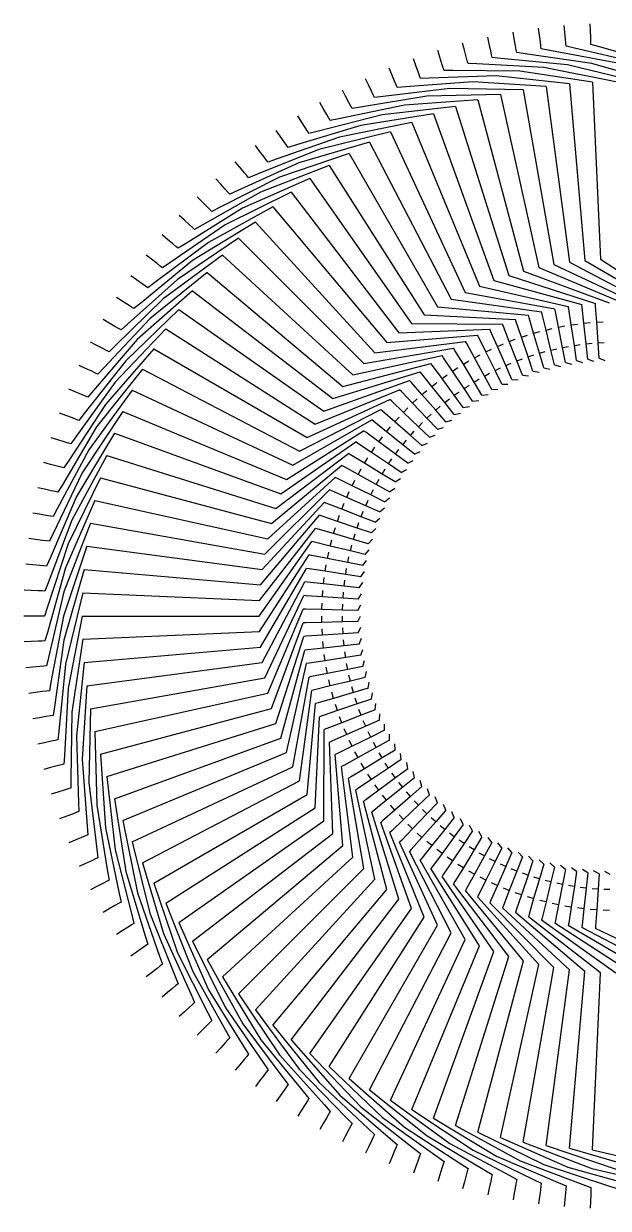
# Model space of a CAD drawing. Header units: millimetres. Extents: x -42.8 to 42.8, y -42.8 to 42.8.
# Drawn here: x -42.8 to -0.5, y -42.8 to 42.8 of the extents above; entities that cross this region are included whole.
import ezdxf

# ---------------------------------------------------------------- set-up
doc = ezdxf.new("R2010")
doc.units = ezdxf.units.MM
doc.layers.add('Array005', color=7, linetype='CONTINUOUS')

msp = doc.modelspace()

# ---------------------------------------------------------------- linework, layer by layer
at = {"layer": 'Array005'}
for p, q in [((-1.846, 42.286), (-1.868, 42.785)), ((-7.35, 41.683), (-7.437, 42.175)), ((-5.525, 41.964), (-5.59, 42.46)), ((-5.459, 41.468), (-5.525, 41.964)), ((-3.689, 42.165), (-3.733, 42.663)), ((-3.645, 41.667), (-3.689, 42.165)), ((-1.824, 41.786), (-1.846, 42.286)), ((-10.955, 40.884), (-11.084, 41.367)), ((-9.161, 41.323), (-9.269, 41.811)), ((-9.053, 40.835), (-9.161, 41.323)), ((-7.263, 41.191), (-7.35, 41.683)), ((-7.211, 40.895), (-7.263, 41.191)), ((-5.42, 41.171), (-5.459, 41.468)), ((-5.394, 40.97), (-5.42, 41.171)), ((-3.619, 41.368), (-3.645, 41.667)), ((-3.602, 41.166), (-3.619, 41.368)), ((-2.989, 41.023), (-3.602, 41.166)), ((-1.811, 41.486), (-1.824, 41.786)), ((-1.803, 41.284), (-1.811, 41.486)), ((-1.196, 41.114), (-1.803, 41.284)), ((3.475, 39.805), (-1.196, 41.114)), ((-14.476, 39.773), (-14.647, 40.243)), ((-12.728, 40.367), (-12.878, 40.844)), ((-12.577, 39.89), (-12.728, 40.367)), ((-10.825, 40.401), (-10.955, 40.884)), ((-10.748, 40.111), (-10.825, 40.401)), ((-8.988, 40.542), (-9.053, 40.835)), ((-8.944, 40.344), (-8.988, 40.542)), ((-8.318, 40.282), (-8.944, 40.344)), ((-3.49, 39.804), (-8.318, 40.282)), ((-7.176, 40.696), (-7.211, 40.895)), ((-6.553, 40.606), (-7.176, 40.696)), ((-1.75, 39.918), (-6.553, 40.606)), ((-4.775, 40.854), (-5.394, 40.97)), ((-0.007, 39.957), (-4.775, 40.854)), ((1.735, 39.919), (-2.989, 41.023)), ((-16.197, 39.104), (-16.389, 39.566)), ((-14.305, 39.304), (-14.476, 39.773)), ((-12.487, 39.604), (-12.577, 39.89)), ((-12.426, 39.411), (-12.487, 39.604)), ((-11.797, 39.404), (-12.426, 39.411)), ((-6.946, 39.348), (-11.797, 39.404)), ((-10.695, 39.916), (-10.748, 40.111)), ((-10.067, 39.881), (-10.695, 39.916)), ((-5.223, 39.614), (-10.067, 39.881)), ((0, 38.59), (-5.223, 39.614)), ((1.683, 38.553), (-3.49, 39.804)), ((3.363, 38.443), (-1.75, 39.918)), ((-17.888, 38.36), (-18.099, 38.814)), ((-16.006, 38.642), (-16.197, 39.104)), ((-15.891, 38.365), (-16.006, 38.642)), ((-10.349, 38.593), (-15.186, 38.226)), ((-14.203, 39.022), (-14.305, 39.304)), ((-14.133, 38.831), (-14.203, 39.022)), ((-13.504, 38.852), (-14.133, 38.831)), ((-8.655, 39.008), (-13.504, 38.852)), ((-5.037, 38.259), (-10.349, 38.593)), ((-3.363, 38.443), (-8.655, 39.008)), ((-1.683, 38.553), (-6.946, 39.348)), ((-1.683, 38.553), (-1.125, 25.765)), ((-19.544, 37.544), (-19.775, 37.987)), ((-17.676, 37.907), (-17.888, 38.36)), ((-17.55, 37.635), (-17.676, 37.907)), ((-12.022, 38.105), (-16.839, 37.527)), ((-15.814, 38.178), (-15.891, 38.365)), ((-15.186, 38.226), (-15.814, 38.178)), ((-8.352, 37.675), (-13.673, 37.544)), ((-6.701, 38.003), (-12.022, 38.105)), ((-8.352, 37.675), (-5.582, 25.178)), ((-6.701, 38.003), (-4.478, 25.398)), ((-5.037, 38.259), (-3.366, 25.569)), ((-3.363, 38.443), (-2.248, 25.691)), ((-21.163, 36.655), (-21.413, 37.088)), ((-15.298, 36.912), (-20.046, 35.916)), ((-19.313, 37.1), (-19.544, 37.544)), ((-19.175, 36.834), (-19.313, 37.1)), ((-19.081, 36.654), (-19.175, 36.834)), ((-13.673, 37.544), (-18.46, 36.757)), ((-17.464, 37.452), (-17.55, 37.635)), ((-16.839, 37.527), (-17.464, 37.452)), ((-11.604, 36.804), (-16.893, 36.21)), ((-9.988, 37.275), (-15.298, 36.912)), ((-11.604, 36.804), (-7.755, 24.596)), ((-9.988, 37.275), (-6.675, 24.911)), ((-22.742, 35.697), (-23.01, 36.119)), ((-16.893, 36.21), (-21.593, 35.008)), ((-20.913, 36.222), (-21.163, 36.655)), ((-20.763, 35.963), (-20.913, 36.222)), ((-20.662, 35.787), (-20.763, 35.963)), ((-18.46, 36.757), (-19.081, 36.654)), ((-13.198, 36.262), (-18.456, 35.439)), ((-13.198, 36.262), (-8.821, 24.234)), ((-18.456, 35.439), (-23.1, 34.033)), ((-22.473, 35.276), (-22.742, 35.697)), ((-22.312, 35.023), (-22.473, 35.276)), ((-20.046, 35.916), (-20.662, 35.787)), ((-14.768, 35.652), (-19.985, 34.6)), ((-14.768, 35.652), (-9.869, 23.826)), ((-24.277, 34.671), (-24.564, 35.081)), ((-19.985, 34.6), (-24.562, 32.993)), ((-23.99, 34.262), (-24.277, 34.671)), ((-23.818, 34.016), (-23.99, 34.262)), ((-17.819, 34.229), (-22.924, 32.726)), ((-22.203, 34.852), (-22.312, 35.023)), ((-21.593, 35.008), (-22.203, 34.852)), ((-16.309, 34.974), (-21.475, 33.695)), ((-17.819, 34.229), (-11.908, 22.876)), ((-16.309, 34.974), (-10.899, 23.373)), ((-25.766, 33.579), (-26.071, 33.976)), ((-21.475, 33.695), (-25.978, 31.89)), ((-25.462, 33.183), (-25.766, 33.579)), ((-19.295, 33.42), (-24.33, 31.695)), ((-23.702, 33.85), (-23.818, 34.016)), ((-23.1, 34.033), (-23.702, 33.85)), ((-19.295, 33.42), (-12.895, 22.334)), ((-27.207, 32.424), (-27.528, 32.807)), ((-22.924, 32.726), (-27.344, 30.726)), ((-20.734, 32.546), (-25.689, 30.604)), ((-25.279, 32.945), (-25.462, 33.183)), ((-25.156, 32.784), (-25.279, 32.945)), ((-24.562, 32.993), (-25.156, 32.784)), ((-20.734, 32.546), (-13.857, 21.751)), ((-24.33, 31.695), (-28.658, 29.504)), ((-26.885, 32.041), (-27.207, 32.424)), ((-26.692, 31.811), (-26.885, 32.041)), ((-26.562, 31.656), (-26.692, 31.811)), ((-25.978, 31.89), (-26.562, 31.656)), ((-28.595, 31.206), (-28.933, 31.575)), ((-28.257, 30.837), (-28.595, 31.206)), ((-28.055, 30.616), (-28.257, 30.837)), ((-22.134, 31.611), (-27, 29.454)), ((-22.134, 31.611), (-14.792, 21.126)), ((-29.929, 29.929), (-30.283, 30.283)), ((-25.689, 30.604), (-29.918, 28.226)), ((-23.492, 30.615), (-28.259, 28.248)), ((-27.918, 30.467), (-28.055, 30.616)), ((-27.344, 30.726), (-27.918, 30.467)), ((-23.492, 30.615), (-15.7, 20.46)), ((-27, 29.454), (-31.121, 26.894)), ((-29.575, 29.575), (-29.929, 29.929)), ((-29.363, 29.363), (-29.575, 29.575)), ((-24.805, 29.561), (-29.464, 26.989)), ((-29.22, 29.22), (-29.363, 29.363)), ((-28.658, 29.504), (-29.22, 29.22)), ((-24.805, 29.561), (-16.577, 19.756)), ((-28.259, 28.248), (-32.264, 25.511)), ((-31.206, 28.595), (-31.575, 28.933)), ((-30.837, 28.257), (-31.206, 28.595)), ((-30.616, 28.055), (-30.837, 28.257)), ((-26.071, 28.451), (-30.613, 25.678)), ((-26.071, 28.451), (-17.423, 19.014)), ((-32.424, 27.207), (-32.807, 27.528)), ((-30.467, 27.918), (-30.616, 28.055)), ((-29.918, 28.226), (-30.467, 27.918)), ((-29.464, 26.989), (-33.346, 24.08)), ((-32.041, 26.885), (-32.424, 27.207)), ((-31.811, 26.692), (-32.041, 26.885)), ((-31.656, 26.562), (-31.811, 26.692)), ((-27.287, 27.287), (-31.704, 24.318)), ((-31.121, 26.894), (-31.656, 26.562)), ((-27.287, 27.287), (-18.236, 18.236)), ((-30.613, 25.678), (-34.365, 22.602)), ((-33.579, 25.766), (-33.976, 26.071)), ((-33.183, 25.462), (-33.579, 25.766)), ((-28.451, 26.071), (-32.735, 22.912)), ((-28.451, 26.071), (-19.014, 17.423)), ((-2.248, 25.691), (3.442, 22.363)), ((-1.125, 25.765), (4.414, 22.192)), ((-32.945, 25.279), (-33.183, 25.462)), ((-32.784, 25.156), (-32.945, 25.279)), ((-32.264, 25.511), (-32.784, 25.156)), ((-6.675, 24.911), (-0.494, 22.621)), ((-5.582, 25.178), (0.494, 22.621)), ((-4.478, 25.398), (1.48, 22.578)), ((-3.366, 25.569), (2.463, 22.492)), ((-31.704, 24.318), (-35.318, 21.082)), ((-34.671, 24.277), (-35.081, 24.564)), ((-34.262, 23.99), (-34.671, 24.277)), ((-34.016, 23.818), (-34.262, 23.99)), ((-33.346, 24.08), (-33.85, 23.702)), ((-29.561, 24.805), (-33.703, 21.462)), ((-29.561, 24.805), (-19.756, 16.577)), ((-8.821, 24.234), (-2.463, 22.492)), ((-7.755, 24.596), (-1.48, 22.578)), ((-30.615, 23.492), (-34.607, 19.972)), ((-33.85, 23.702), (-34.016, 23.818)), ((-30.615, 23.492), (-20.46, 15.7)), ((-10.899, 23.373), (-4.414, 22.192)), ((-9.869, 23.826), (-3.442, 22.363)), ((-32.735, 22.912), (-36.204, 19.521)), ((-35.697, 22.742), (-36.119, 23.01)), ((-35.276, 22.473), (-35.697, 22.742)), ((-35.023, 22.312), (-35.276, 22.473)), ((-34.852, 22.203), (-35.023, 22.312)), ((-34.365, 22.602), (-34.852, 22.203)), ((-12.895, 22.334), (-6.331, 21.722)), ((-11.908, 22.876), (-5.378, 21.978)), ((-3.413, 22.177), (-3.442, 22.363)), ((-2.443, 22.305), (-2.463, 22.492)), ((-2.315, 21.142), (-2.443, 22.305)), ((-1.467, 22.39), (-1.48, 22.578)), ((-1.391, 21.223), (-1.467, 22.39)), ((-36.655, 21.163), (-37.088, 21.413)), ((-33.703, 21.462), (-37.021, 17.923)), ((-31.611, 22.134), (-35.445, 18.443)), ((-31.611, 22.134), (-21.126, 14.792)), ((-13.857, 21.751), (-7.273, 21.426)), ((-7.212, 21.247), (-7.273, 21.426)), ((-6.279, 21.542), (-6.331, 21.722)), ((-5.951, 20.419), (-6.279, 21.542)), ((-5.333, 21.795), (-5.378, 21.978)), ((-5.055, 20.659), (-5.333, 21.795)), ((-4.377, 22.007), (-4.414, 22.192)), ((-4.149, 20.86), (-4.377, 22.007)), ((-3.235, 21.021), (-3.413, 22.177)), ((-36.222, 20.913), (-36.655, 21.163)), ((-35.963, 20.763), (-36.222, 20.913)), ((-32.546, 20.734), (-36.216, 16.88)), ((-35.787, 20.662), (-35.963, 20.763)), ((-35.318, 21.082), (-35.787, 20.662)), ((-32.546, 20.734), (-21.751, 13.857)), ((-15.7, 20.46), (-9.113, 20.71)), ((-14.792, 21.126), (-8.201, 21.088)), ((-9.037, 20.538), (-9.113, 20.71)), ((-8.566, 19.467), (-9.037, 20.538)), ((-8.132, 20.913), (-8.201, 21.088)), ((-7.708, 19.822), (-8.132, 20.913)), ((-6.836, 20.139), (-7.212, 21.247)), ((-5.951, 20.419), (-5.506, 20.548)), ((-5.055, 20.659), (-4.604, 20.769)), ((-4.699, 19.202), (-5.055, 20.659)), ((-4.149, 20.86), (-3.694, 20.95)), ((-3.857, 19.388), (-4.149, 20.86)), ((-3.235, 21.021), (-2.777, 21.091)), ((-3.007, 19.538), (-3.235, 21.021)), ((-2.315, 21.142), (-1.854, 21.192)), ((-2.152, 19.651), (-2.315, 21.142)), ((-1.391, 21.223), (-0.928, 21.253)), ((-1.293, 19.726), (-1.391, 21.223)), ((-37.544, 19.544), (-37.987, 19.775)), ((-34.607, 19.972), (-37.768, 16.291)), ((-17.423, 19.014), (-10.883, 19.837)), ((-16.577, 19.756), (-10.007, 20.293)), ((-10.792, 19.672), (-10.883, 19.837)), ((-9.924, 20.124), (-10.007, 20.293)), ((-9.407, 19.075), (-9.924, 20.124)), ((-7.708, 19.822), (-7.276, 19.99)), ((-7.165, 18.424), (-7.708, 19.822)), ((-6.836, 20.139), (-6.397, 20.289)), ((-6.354, 18.719), (-6.836, 20.139)), ((-5.532, 18.978), (-5.951, 20.419)), ((-2.152, 19.651), (-1.723, 19.698)), ((-1.293, 19.726), (-0.862, 19.754)), ((-1.221, 18.628), (-1.293, 19.726)), ((-37.1, 19.313), (-37.544, 19.544)), ((-36.834, 19.175), (-37.1, 19.313)), ((-33.42, 19.295), (-36.918, 15.284)), ((-36.654, 19.081), (-36.834, 19.175)), ((-36.204, 19.521), (-36.654, 19.081)), ((-33.42, 19.295), (-22.334, 12.895)), ((-18.236, 18.236), (-11.738, 19.344)), ((-11.64, 19.183), (-11.738, 19.344)), ((-11.033, 18.182), (-11.64, 19.183)), ((-10.23, 18.646), (-10.792, 19.672)), ((-10.23, 18.646), (-9.823, 18.87)), ((-9.407, 19.075), (-8.99, 19.28)), ((-8.743, 17.73), (-9.407, 19.075)), ((-8.566, 19.467), (-8.141, 19.654)), ((-7.962, 18.094), (-8.566, 19.467)), ((-6.354, 18.719), (-5.946, 18.858)), ((-5.532, 18.978), (-5.118, 19.099)), ((-5.224, 17.922), (-5.532, 18.978)), ((-4.699, 19.202), (-4.28, 19.304)), ((-4.437, 18.133), (-4.699, 19.202)), ((-3.857, 19.388), (-3.433, 19.472)), ((-3.642, 18.309), (-3.857, 19.388)), ((-3.007, 19.538), (-2.581, 19.604)), ((-2.84, 18.451), (-3.007, 19.538)), ((-2.032, 18.557), (-2.152, 19.651)), ((-38.36, 17.888), (-38.814, 18.099)), ((-35.445, 18.443), (-38.443, 14.629)), ((-19.756, 16.577), (-13.379, 18.247)), ((-19.014, 17.423), (-12.571, 18.813)), ((-13.268, 18.095), (-13.379, 18.247)), ((-12.576, 17.152), (-13.268, 18.095)), ((-12.466, 18.657), (-12.571, 18.813)), ((-11.816, 17.684), (-12.466, 18.657)), ((-11.033, 18.182), (-10.637, 18.423)), ((-10.255, 16.9), (-11.033, 18.182)), ((-9.508, 17.331), (-10.23, 18.646)), ((-7.962, 18.094), (-7.567, 18.268)), ((-7.519, 17.087), (-7.962, 18.094)), ((-7.165, 18.424), (-6.763, 18.58)), ((-6.766, 17.399), (-7.165, 18.424)), ((-6.001, 17.677), (-6.354, 18.719)), ((-4.437, 18.133), (-3.997, 18.03)), ((-3.642, 18.309), (-3.207, 18.188)), ((-2.84, 18.451), (-2.411, 18.31)), ((-2.032, 18.557), (-1.61, 18.398)), ((-1.221, 18.628), (-0.806, 18.451)), ((-37.907, 17.676), (-38.36, 17.888)), ((-37.635, 17.55), (-37.907, 17.676)), ((-37.452, 17.464), (-37.635, 17.55)), ((-34.229, 17.819), (-37.549, 13.659)), ((-37.021, 17.923), (-37.452, 17.464)), ((-34.229, 17.819), (-22.876, 11.908)), ((-20.46, 15.7), (-14.162, 17.646)), ((-14.045, 17.499), (-14.162, 17.646)), ((-13.312, 16.587), (-14.045, 17.499)), ((-12.576, 17.152), (-12.202, 17.426)), ((-11.689, 15.942), (-12.576, 17.152)), ((-11.816, 17.684), (-11.43, 17.942)), ((-10.983, 16.437), (-11.816, 17.684)), ((-10.255, 16.9), (-9.886, 17.124)), ((-9.508, 17.331), (-9.13, 17.539)), ((-8.979, 16.367), (-9.508, 17.331)), ((-8.743, 17.73), (-8.356, 17.92)), ((-8.257, 16.743), (-8.743, 17.73)), ((-6.766, 17.399), (-6.316, 17.354)), ((-6.001, 17.677), (-5.553, 17.613)), ((-5.224, 17.922), (-4.78, 17.839)), ((-39.104, 16.197), (-39.566, 16.389)), ((-36.216, 16.88), (-39.044, 12.938)), ((-37.768, 16.291), (-38.178, 15.814)), ((-34.974, 16.309), (-38.11, 12.008)), ((-34.974, 16.309), (-23.373, 10.899)), ((-21.751, 13.857), (-15.646, 16.345)), ((-21.126, 14.792), (-14.919, 17.011)), ((-15.516, 16.209), (-15.646, 16.345)), ((-14.794, 16.87), (-14.919, 17.011)), ((-14.023, 15.99), (-14.794, 16.87)), ((-14.023, 15.99), (-13.674, 16.296)), ((-13.312, 16.587), (-12.95, 16.877)), ((-12.373, 15.417), (-13.312, 16.587)), ((-10.983, 16.437), (-10.624, 16.676)), ((-10.371, 15.522), (-10.983, 16.437)), ((-9.685, 15.96), (-10.255, 16.9)), ((-8.979, 16.367), (-8.528, 16.381)), ((-8.257, 16.743), (-7.805, 16.738)), ((-7.519, 17.087), (-7.067, 17.062)), ((-38.642, 16.006), (-39.104, 16.197)), ((-38.365, 15.891), (-38.642, 16.006)), ((-38.178, 15.814), (-38.365, 15.891)), ((-22.334, 12.895), (-16.344, 15.646)), ((-16.208, 15.516), (-16.344, 15.646)), ((-15.363, 14.707), (-16.208, 15.516)), ((-14.707, 15.363), (-15.516, 16.209)), ((-14.707, 15.363), (-14.372, 15.684)), ((-13.034, 14.863), (-14.023, 15.99)), ((-12.373, 15.417), (-12.037, 15.687)), ((-11.685, 14.559), (-12.373, 15.417)), ((-11.689, 15.942), (-11.341, 16.197)), ((-11.039, 15.055), (-11.689, 15.942)), ((-10.371, 15.522), (-9.923, 15.576)), ((-9.685, 15.96), (-9.234, 15.994)), ((-39.773, 14.476), (-40.243, 14.647)), ((-36.918, 15.284), (-39.571, 11.222)), ((-38.443, 14.629), (-38.831, 14.133)), ((-35.652, 14.768), (-38.597, 10.334)), ((-35.652, 14.768), (-23.826, 9.869)), ((-22.876, 11.908), (-17.011, 14.919)), ((-16.87, 14.795), (-17.011, 14.919)), ((-15.99, 14.023), (-16.87, 14.795)), ((-15.363, 14.707), (-15.042, 15.042)), ((-14.28, 13.67), (-15.363, 14.707)), ((-13.67, 14.28), (-14.707, 15.363)), ((-13.67, 14.28), (-13.358, 14.578)), ((-13.034, 14.863), (-12.71, 15.147)), ((-12.309, 14.035), (-13.034, 14.863)), ((-11.685, 14.559), (-11.243, 14.652)), ((-11.039, 15.055), (-10.593, 15.128)), ((-39.304, 14.305), (-39.773, 14.476)), ((-39.022, 14.203), (-39.304, 14.305)), ((-38.831, 14.133), (-39.022, 14.203)), ((-23.373, 10.899), (-17.646, 14.162)), ((-17.499, 14.045), (-17.646, 14.162)), ((-16.587, 13.312), (-17.499, 14.045)), ((-15.99, 14.023), (-15.684, 14.372)), ((-14.862, 13.034), (-15.99, 14.023)), ((-14.28, 13.67), (-13.982, 13.982)), ((-12.909, 13.485), (-13.67, 14.28)), ((-12.309, 14.035), (-11.871, 14.147)), ((-40.367, 12.728), (-40.844, 12.878)), ((-37.549, 13.659), (-40.023, 9.486)), ((-39.044, 12.938), (-39.411, 12.426)), ((-36.262, 13.198), (-39.011, 8.641)), ((-36.262, 13.198), (-24.234, 8.821)), ((-23.826, 9.869), (-18.247, 13.379)), ((-18.095, 13.268), (-18.247, 13.379)), ((-17.152, 12.576), (-18.095, 13.268)), ((-17.152, 12.576), (-16.877, 12.95)), ((-16.587, 13.312), (-16.296, 13.674)), ((-15.417, 12.373), (-16.587, 13.312)), ((-14.862, 13.034), (-14.578, 13.358)), ((-14.035, 12.309), (-14.862, 13.034)), ((-13.485, 12.909), (-14.28, 13.67)), ((-13.485, 12.909), (-13.059, 13.059)), ((-12.909, 13.485), (-12.477, 13.616)), ((-38.11, 12.008), (-40.399, 7.731)), ((-39.89, 12.577), (-40.367, 12.728)), ((-39.604, 12.487), (-39.89, 12.577)), ((-39.411, 12.426), (-39.604, 12.487)), ((-24.234, 8.821), (-18.813, 12.571)), ((-18.657, 12.466), (-18.813, 12.571)), ((-17.684, 11.816), (-18.657, 12.466)), ((-17.684, 11.816), (-17.426, 12.202)), ((-15.942, 11.689), (-17.152, 12.576)), ((-15.942, 11.689), (-15.687, 12.037)), ((-15.417, 12.373), (-15.147, 12.71)), ((-14.559, 11.685), (-15.417, 12.373)), ((-14.035, 12.309), (-13.616, 12.477)), ((-39.571, 11.222), (-39.916, 10.695)), ((-36.804, 11.604), (-39.351, 6.931)), ((-36.804, 11.604), (-24.596, 7.755)), ((-24.596, 7.755), (-19.344, 11.738)), ((-19.183, 11.64), (-19.344, 11.738)), ((-18.182, 11.033), (-19.183, 11.64)), ((-18.182, 11.033), (-17.942, 11.43)), ((-16.437, 10.983), (-17.684, 11.816)), ((-16.437, 10.983), (-16.197, 11.341)), ((-15.055, 11.039), (-15.942, 11.689)), ((-15.055, 11.039), (-14.652, 11.243)), ((-14.559, 11.685), (-14.147, 11.871)), ((-40.884, 10.955), (-41.367, 11.084)), ((-40.401, 10.825), (-40.884, 10.955)), ((-38.597, 10.334), (-40.697, 5.961)), ((-40.111, 10.748), (-40.401, 10.825)), ((-39.916, 10.695), (-40.111, 10.748)), ((-24.911, 6.675), (-19.837, 10.883)), ((-19.672, 10.793), (-19.837, 10.883)), ((-18.646, 10.23), (-19.672, 10.793)), ((-18.646, 10.23), (-18.423, 10.637)), ((-16.9, 10.255), (-18.182, 11.033)), ((-16.9, 10.255), (-16.676, 10.624)), ((-15.522, 10.371), (-16.437, 10.983)), ((-15.522, 10.371), (-15.128, 10.593)), ((-40.023, 9.486), (-40.344, 8.944)), ((-37.275, 9.988), (-39.616, 5.208)), ((-37.275, 9.988), (-24.911, 6.675)), ((-25.178, 5.582), (-20.293, 10.007)), ((-20.124, 9.924), (-20.293, 10.007)), ((-19.075, 9.407), (-20.124, 9.924)), ((-19.075, 9.407), (-18.87, 9.823)), ((-17.331, 9.508), (-18.646, 10.23)), ((-17.331, 9.508), (-17.124, 9.886)), ((-16.367, 8.979), (-17.331, 9.508)), ((-15.96, 9.685), (-16.9, 10.255)), ((-15.96, 9.685), (-15.576, 9.923)), ((-41.323, 9.161), (-41.811, 9.269)), ((-40.835, 9.053), (-41.323, 9.161)), ((-39.011, 8.641), (-40.919, 4.18)), ((-40.542, 8.988), (-40.835, 9.053)), ((-40.344, 8.944), (-40.542, 8.988)), ((-25.398, 4.478), (-20.71, 9.113)), ((-20.538, 9.037), (-20.71, 9.113)), ((-19.467, 8.566), (-20.538, 9.037)), ((-19.467, 8.566), (-19.28, 8.99)), ((-18.094, 7.962), (-19.467, 8.566)), ((-17.73, 8.743), (-19.075, 9.407)), ((-17.73, 8.743), (-17.539, 9.13)), ((-16.743, 8.257), (-17.73, 8.743)), ((-16.367, 8.979), (-15.994, 9.234)), ((-40.399, 7.731), (-40.696, 7.176)), ((-37.675, 8.352), (-39.805, 3.475)), ((-37.675, 8.352), (-25.178, 5.582)), ((-25.569, 3.366), (-21.088, 8.201)), ((-20.913, 8.132), (-21.088, 8.201)), ((-19.822, 7.708), (-20.913, 8.132)), ((-19.822, 7.708), (-19.654, 8.141)), ((-18.424, 7.165), (-19.822, 7.708)), ((-18.094, 7.962), (-17.92, 8.356)), ((-17.087, 7.519), (-18.094, 7.962)), ((-17.087, 7.519), (-16.738, 7.805)), ((-16.743, 8.257), (-16.381, 8.528)), ((-41.683, 7.35), (-42.175, 7.437)), ((-41.191, 7.263), (-41.683, 7.35)), ((-40.895, 7.211), (-41.191, 7.263)), ((-39.351, 6.931), (-41.062, 2.392)), ((-40.696, 7.176), (-40.895, 7.211)), ((-25.691, 2.248), (-21.426, 7.273)), ((-21.247, 7.213), (-21.426, 7.273)), ((-20.139, 6.836), (-21.247, 7.213)), ((-20.139, 6.836), (-19.99, 7.276)), ((-18.424, 7.165), (-18.268, 7.567)), ((-17.399, 6.766), (-18.424, 7.165)), ((-17.399, 6.766), (-17.062, 7.067)), ((-38.003, 6.701), (-39.919, 1.735)), ((-38.003, 6.701), (-25.398, 4.478)), ((-25.765, 1.125), (-21.722, 6.332)), ((-21.542, 6.279), (-21.722, 6.332)), ((-20.418, 5.951), (-21.542, 6.279)), ((-20.418, 5.951), (-20.289, 6.397)), ((-18.719, 6.354), (-20.139, 6.836)), ((-18.719, 6.354), (-18.58, 6.763)), ((-17.677, 6.001), (-18.719, 6.354)), ((-17.677, 6.001), (-17.354, 6.317)), ((-41.964, 5.525), (-42.46, 5.59)), ((-41.468, 5.459), (-41.964, 5.525)), ((-41.171, 5.42), (-41.468, 5.459)), ((-40.97, 5.394), (-41.171, 5.42)), ((-39.616, 5.208), (-41.127, 0.598)), ((-40.697, 5.961), (-40.97, 5.394)), ((-25.79, 0), (-21.978, 5.378)), ((-21.795, 5.333), (-21.978, 5.378)), ((-20.659, 5.055), (-21.795, 5.333)), ((-20.659, 5.055), (-20.548, 5.506)), ((-18.978, 5.532), (-20.418, 5.951)), ((-18.978, 5.532), (-18.858, 5.946)), ((-17.922, 5.224), (-18.978, 5.532)), ((-17.922, 5.224), (-17.613, 5.554)), ((-38.259, 5.037), (-39.957, -0.007)), ((-38.259, 5.037), (-25.569, 3.366)), ((-25.765, -1.125), (-22.192, 4.414)), ((-22.007, 4.378), (-22.192, 4.414)), ((-20.859, 4.149), (-22.007, 4.378)), ((-20.859, 4.149), (-20.769, 4.604)), ((-19.202, 4.699), (-20.659, 5.055)), ((-19.388, 3.857), (-19.304, 4.28)), ((-19.202, 4.699), (-19.099, 5.118)), ((-18.133, 4.437), (-19.202, 4.699)), ((-18.133, 4.437), (-17.839, 4.78)), ((-42.165, 3.689), (-42.663, 3.733)), ((-41.667, 3.645), (-42.165, 3.689)), ((-41.368, 3.619), (-41.667, 3.645)), ((-41.166, 3.602), (-41.368, 3.619)), ((-40.919, 4.18), (-41.166, 3.602)), ((-39.805, 3.475), (-41.114, -1.196)), ((-25.691, -2.248), (-22.363, 3.442)), ((-22.177, 3.413), (-22.363, 3.442)), ((-21.021, 3.235), (-20.95, 3.694)), ((-19.388, 3.857), (-20.859, 4.149)), ((-19.538, 3.007), (-19.472, 3.434)), ((-18.309, 3.642), (-19.388, 3.857)), ((-18.309, 3.642), (-18.03, 3.997)), ((-38.443, 3.363), (-39.918, -1.75)), ((-38.443, 3.363), (-25.691, 2.248)), ((-21.021, 3.235), (-22.177, 3.413)), ((-21.142, 2.315), (-21.091, 2.777)), ((-19.538, 3.007), (-21.021, 3.235)), ((-19.651, 2.152), (-19.604, 2.581)), ((-18.451, 2.84), (-19.538, 3.007)), ((-18.451, 2.84), (-18.188, 3.207)), ((-42.286, 1.846), (-42.785, 1.868)), ((-41.786, 1.824), (-42.286, 1.846)), ((-41.486, 1.811), (-41.786, 1.824)), ((-41.284, 1.803), (-41.486, 1.811)), ((-41.062, 2.392), (-41.284, 1.803)), ((-39.919, 1.735), (-41.023, -2.989)), ((-25.569, -3.366), (-22.492, 2.463)), ((-22.305, 2.443), (-22.492, 2.463)), ((-21.142, 2.315), (-22.305, 2.443)), ((-21.223, 1.391), (-21.192, 1.854)), ((-19.651, 2.152), (-21.142, 2.315)), ((-19.726, 1.293), (-19.698, 1.723)), ((-18.557, 2.032), (-19.651, 2.152)), ((-18.557, 2.032), (-18.31, 2.411)), ((-38.553, 1.683), (-39.804, -3.49)), ((-38.553, 1.683), (-25.765, 1.125)), ((-25.398, -4.478), (-22.578, 1.48)), ((-22.39, 1.468), (-22.578, 1.48)), ((-21.223, 1.391), (-22.39, 1.468)), ((-21.263, 0.464), (-21.253, 0.928)), ((-19.726, 1.293), (-21.223, 1.391)), ((-19.763, 0.431), (-19.754, 0.863)), ((-18.628, 1.221), (-19.726, 1.293)), ((-18.628, 1.221), (-18.398, 1.61)), ((-42.326, 0), (-42.826, 0)), ((-41.826, 0), (-42.326, 0)), ((-41.526, 0), (-41.826, 0)), ((-41.324, 0), (-41.526, 0)), ((-41.127, 0.598), (-41.324, 0)), ((-38.59, 0), (-39.614, -5.223)), ((-38.59, 0), (-25.79, 0)), ((-25.178, -5.582), (-22.621, 0.494)), ((-22.433, 0.49), (-22.621, 0.494)), ((-21.263, 0.464), (-22.433, 0.49)), ((-21.263, -0.464), (-21.273, 0)), ((-19.763, 0.431), (-21.263, 0.464)), ((-19.763, -0.431), (-19.773, 0)), ((-18.664, 0.407), (-19.763, 0.431)), ((-18.664, 0.407), (-18.451, 0.806)), ((-18.664, -0.407), (-18.468, 0)), ((-39.957, -0.007), (-40.854, -4.775)), ((-24.911, -6.675), (-22.621, -0.494)), ((-22.433, -0.489), (-22.621, -0.494)), ((-21.263, -0.464), (-22.433, -0.489)), ((-19.763, -0.431), (-21.263, -0.464)), ((-18.664, -0.407), (-19.763, -0.431)), ((-18.628, -1.221), (-18.451, -0.806)), ((-41.114, -1.196), (-41.284, -1.803)), ((-38.553, -1.683), (-39.348, -6.946)), ((-38.553, -1.683), (-25.765, -1.125)), ((-24.596, -7.755), (-22.578, -1.48)), ((-22.39, -1.467), (-22.578, -1.48)), ((-21.223, -1.391), (-22.39, -1.467)), ((-21.223, -1.391), (-21.253, -0.928)), ((-19.726, -1.293), (-21.223, -1.391)), ((-19.726, -1.293), (-19.754, -0.862)), ((-18.628, -1.221), (-19.726, -1.293)), ((-18.557, -2.032), (-18.398, -1.61)), ((-42.286, -1.846), (-42.785, -1.868)), ((-41.786, -1.824), (-42.286, -1.846)), ((-41.486, -1.811), (-41.786, -1.824)), ((-41.284, -1.803), (-41.486, -1.811)), ((-39.918, -1.75), (-40.606, -6.553)), ((-38.443, -3.363), (-25.691, -2.248)), ((-24.234, -8.821), (-22.492, -2.463)), ((-22.305, -2.443), (-22.492, -2.463)), ((-21.142, -2.315), (-22.305, -2.443)), ((-21.142, -2.315), (-21.192, -1.854)), ((-19.651, -2.152), (-21.142, -2.315)), ((-19.651, -2.152), (-19.698, -1.723)), ((-18.557, -2.032), (-19.651, -2.152)), ((-18.451, -2.84), (-18.31, -2.411)), ((-41.023, -2.989), (-41.166, -3.602)), ((-38.443, -3.363), (-39.008, -8.655)), ((-38.259, -5.037), (-25.569, -3.366)), ((-22.177, -3.413), (-22.363, -3.442)), ((-21.021, -3.235), (-22.177, -3.413)), ((-21.021, -3.235), (-21.091, -2.777)), ((-19.538, -3.007), (-21.021, -3.235)), ((-19.538, -3.007), (-19.604, -2.581)), ((-18.451, -2.84), (-19.538, -3.007)), ((-18.309, -3.642), (-18.188, -3.207)), ((-42.165, -3.689), (-42.663, -3.733)), ((-41.667, -3.645), (-42.165, -3.689)), ((-41.368, -3.619), (-41.667, -3.645)), ((-41.166, -3.602), (-41.368, -3.619)), ((-39.804, -3.49), (-40.282, -8.318)), ((-23.826, -9.869), (-22.363, -3.442)), ((-20.86, -4.149), (-22.007, -4.377)), ((-20.86, -4.149), (-20.95, -3.694)), ((-19.388, -3.857), (-20.86, -4.149)), ((-19.388, -3.857), (-19.472, -3.433)), ((-18.309, -3.642), (-19.388, -3.857)), ((-18.133, -4.437), (-18.03, -3.997)), ((-40.854, -4.775), (-40.97, -5.394)), ((-38.259, -5.037), (-38.593, -10.349)), ((-38.003, -6.701), (-25.398, -4.478)), ((-23.373, -10.899), (-22.192, -4.414)), ((-22.007, -4.377), (-22.192, -4.414)), ((-20.659, -5.055), (-21.795, -5.333)), ((-20.659, -5.055), (-20.769, -4.604)), ((-19.202, -4.699), (-20.659, -5.055)), ((-19.202, -4.699), (-19.304, -4.28)), ((-18.133, -4.437), (-19.202, -4.699)), ((-18.978, -5.532), (-19.099, -5.118)), ((-17.922, -5.224), (-17.839, -4.78)), ((-41.964, -5.525), (-42.46, -5.59)), ((-41.468, -5.459), (-41.964, -5.525)), ((-41.171, -5.42), (-41.468, -5.459)), ((-40.97, -5.394), (-41.171, -5.42)), ((-39.614, -5.223), (-39.881, -10.067)), ((-37.675, -8.352), (-25.178, -5.582)), ((-22.876, -11.908), (-21.978, -5.378)), ((-21.795, -5.333), (-21.978, -5.378)), ((-20.419, -5.951), (-21.542, -6.279)), ((-20.419, -5.951), (-20.548, -5.506)), ((-18.978, -5.532), (-20.419, -5.951)), ((-17.922, -5.224), (-18.978, -5.532)), ((-18.719, -6.354), (-18.858, -5.946)), ((-17.677, -6.001), (-17.613, -5.553)), ((-40.606, -6.553), (-40.696, -7.176)), ((-38.003, -6.701), (-38.105, -12.022)), ((-37.275, -9.988), (-24.911, -6.675)), ((-22.334, -12.895), (-21.722, -6.331)), ((-21.542, -6.279), (-21.722, -6.331)), ((-20.139, -6.836), (-21.247, -7.212)), ((-20.139, -6.836), (-20.289, -6.397)), ((-18.719, -6.354), (-20.139, -6.836)), ((-17.677, -6.001), (-18.719, -6.354)), ((-18.424, -7.165), (-18.58, -6.763)), ((-17.399, -6.766), (-18.424, -7.165)), ((-17.399, -6.766), (-17.354, -6.316)), ((-41.683, -7.35), (-42.175, -7.437)), ((-41.191, -7.263), (-41.683, -7.35)), ((-40.895, -7.211), (-41.191, -7.263)), ((-40.696, -7.176), (-40.895, -7.211)), ((-39.348, -6.946), (-39.404, -11.797)), ((-21.751, -13.857), (-21.426, -7.273)), ((-21.247, -7.212), (-21.426, -7.273)), ((-19.822, -7.708), (-19.99, -7.276)), ((-18.424, -7.165), (-19.822, -7.708)), ((-18.094, -7.962), (-18.268, -7.567)), ((-17.087, -7.519), (-18.094, -7.962)), ((-17.087, -7.519), (-17.062, -7.067)), ((-40.282, -8.318), (-40.344, -8.944)), ((-37.675, -8.352), (-37.544, -13.673)), ((-36.804, -11.604), (-24.596, -7.755)), ((-21.126, -14.792), (-21.088, -8.201)), ((-20.913, -8.132), (-21.088, -8.201)), ((-19.822, -7.708), (-20.913, -8.132)), ((-19.467, -8.566), (-19.654, -8.141)), ((-18.094, -7.962), (-19.467, -8.566)), ((-17.73, -8.743), (-17.92, -8.356)), ((-16.743, -8.257), (-17.73, -8.743)), ((-16.743, -8.257), (-16.738, -7.805)), ((-16.367, -8.979), (-16.381, -8.528)), ((-41.323, -9.161), (-41.811, -9.269)), ((-40.835, -9.053), (-41.323, -9.161)), ((-40.542, -8.988), (-40.835, -9.053)), ((-40.344, -8.944), (-40.542, -8.988)), ((-39.008, -8.655), (-38.852, -13.504)), ((-36.262, -13.198), (-24.234, -8.821)), ((-20.538, -9.037), (-20.71, -9.113)), ((-20.46, -15.7), (-20.71, -9.113)), ((-19.467, -8.566), (-20.538, -9.037)), ((-19.075, -9.407), (-20.124, -9.924)), ((-19.075, -9.407), (-19.28, -8.99)), ((-17.73, -8.743), (-19.075, -9.407)), ((-17.331, -9.508), (-17.539, -9.13)), ((-16.367, -8.979), (-17.331, -9.508)), ((-15.96, -9.685), (-15.994, -9.234)), ((-39.881, -10.067), (-39.916, -10.695)), ((-37.275, -9.988), (-36.912, -15.298)), ((-35.652, -14.768), (-23.826, -9.869)), ((-20.124, -9.924), (-20.293, -10.007)), ((-19.756, -16.577), (-20.293, -10.007)), ((-18.646, -10.23), (-19.672, -10.792)), ((-18.646, -10.23), (-18.87, -9.823)), ((-17.331, -9.508), (-18.646, -10.23)), ((-16.9, -10.255), (-18.182, -11.033)), ((-16.9, -10.255), (-17.124, -9.886)), ((-15.96, -9.685), (-16.9, -10.255)), ((-15.522, -10.371), (-15.576, -9.923)), ((-40.884, -10.955), (-41.367, -11.084)), ((-40.401, -10.825), (-40.884, -10.955)), ((-40.111, -10.748), (-40.401, -10.825)), ((-39.916, -10.695), (-40.111, -10.748)), ((-38.593, -10.349), (-38.226, -15.186)), ((-34.974, -16.309), (-23.373, -10.899)), ((-19.672, -10.792), (-19.837, -10.883)), ((-19.014, -17.423), (-19.837, -10.883)), ((-18.182, -11.033), (-19.183, -11.64)), ((-18.182, -11.033), (-18.423, -10.637)), ((-16.437, -10.983), (-17.684, -11.816)), ((-16.437, -10.983), (-16.676, -10.624)), ((-15.522, -10.371), (-16.437, -10.983)), ((-15.055, -11.039), (-15.942, -11.689)), ((-15.055, -11.039), (-15.128, -10.593)), ((-39.404, -11.797), (-39.411, -12.426)), ((-36.804, -11.604), (-36.21, -16.893)), ((-34.229, -17.819), (-22.876, -11.908)), ((-19.183, -11.64), (-19.344, -11.738)), ((-18.236, -18.236), (-19.344, -11.738)), ((-17.684, -11.816), (-18.657, -12.466)), ((-17.684, -11.816), (-17.942, -11.43)), ((-15.942, -11.689), (-17.152, -12.576)), ((-15.942, -11.689), (-16.197, -11.341)), ((-14.559, -11.685), (-15.417, -12.373)), ((-14.559, -11.685), (-14.652, -11.243)), ((-14.035, -12.309), (-14.147, -11.871)), ((-40.367, -12.728), (-40.844, -12.878)), ((-39.89, -12.577), (-40.367, -12.728)), ((-39.604, -12.487), (-39.89, -12.577)), ((-39.411, -12.426), (-39.604, -12.487)), ((-38.105, -12.022), (-37.527, -16.839)), ((-18.657, -12.466), (-18.813, -12.571)), ((-17.423, -19.014), (-18.813, -12.571)), ((-17.152, -12.576), (-18.095, -13.268)), ((-17.152, -12.576), (-17.426, -12.202)), ((-15.417, -12.373), (-16.587, -13.312)), ((-15.417, -12.373), (-15.687, -12.037)), ((-14.863, -13.034), (-15.147, -12.71)), ((-14.035, -12.309), (-14.863, -13.034)), ((-13.485, -12.909), (-13.616, -12.477)), ((-38.852, -13.504), (-38.831, -14.133)), ((-37.544, -13.673), (-36.757, -18.46)), ((-36.262, -13.198), (-35.439, -18.456)), ((-33.42, -19.295), (-22.334, -12.895)), ((-18.095, -13.268), (-18.247, -13.379)), ((-16.577, -19.756), (-18.247, -13.379)), ((-16.587, -13.312), (-17.499, -14.045)), ((-16.587, -13.312), (-16.877, -12.95)), ((-15.99, -14.023), (-16.296, -13.674)), ((-14.863, -13.034), (-15.99, -14.023)), ((-14.28, -13.67), (-15.363, -14.707)), ((-14.28, -13.67), (-14.578, -13.358)), ((-13.485, -12.909), (-14.28, -13.67)), ((-12.909, -13.485), (-13.67, -14.28)), ((-12.909, -13.485), (-13.059, -13.059)), ((-12.309, -14.035), (-12.477, -13.616)), ((-39.773, -14.476), (-40.243, -14.647)), ((-39.304, -14.305), (-39.773, -14.476)), ((-39.022, -14.203), (-39.304, -14.305)), ((-38.831, -14.133), (-39.022, -14.203)), ((-32.546, -20.734), (-21.751, -13.857)), ((-17.499, -14.045), (-17.646, -14.162)), ((-15.7, -20.46), (-17.646, -14.162)), ((-15.99, -14.023), (-16.87, -14.794)), ((-15.363, -14.707), (-15.684, -14.372)), ((-13.67, -14.28), (-14.707, -15.363)), ((-13.67, -14.28), (-13.982, -13.982)), ((-12.309, -14.035), (-13.034, -14.862)), ((-11.685, -14.559), (-11.871, -14.147)), ((-38.226, -15.186), (-38.178, -15.814)), ((-36.912, -15.298), (-35.916, -20.046)), ((-35.652, -14.768), (-34.6, -19.985)), ((-31.611, -22.134), (-21.126, -14.792)), ((-16.87, -14.794), (-17.011, -14.919)), ((-14.792, -21.126), (-17.011, -14.919)), ((-15.363, -14.707), (-16.209, -15.516)), ((-14.707, -15.363), (-15.516, -16.208)), ((-14.707, -15.363), (-15.042, -15.042)), ((-13.034, -14.862), (-14.023, -15.99)), ((-13.034, -14.862), (-13.358, -14.578)), ((-12.373, -15.417), (-12.71, -15.147)), ((-11.685, -14.559), (-12.373, -15.417)), ((-11.039, -15.055), (-11.689, -15.942)), ((-11.039, -15.055), (-11.243, -14.652)), ((-10.371, -15.522), (-10.593, -15.128)), ((-39.104, -16.197), (-39.566, -16.389)), ((-38.642, -16.006), (-39.104, -16.197)), ((-38.365, -15.891), (-38.642, -16.006)), ((-38.178, -15.814), (-38.365, -15.891)), ((-30.615, -23.492), (-20.46, -15.7)), ((-16.209, -15.516), (-16.345, -15.646)), ((-13.857, -21.751), (-16.345, -15.646)), ((-15.516, -16.208), (-15.646, -16.344)), ((-14.023, -15.99), (-14.795, -16.87)), ((-14.023, -15.99), (-14.372, -15.684)), ((-12.373, -15.417), (-13.312, -16.587)), ((-11.689, -15.942), (-12.576, -17.152)), ((-11.689, -15.942), (-12.037, -15.687)), ((-10.983, -16.437), (-11.341, -16.197)), ((-10.371, -15.522), (-10.983, -16.437)), ((-9.685, -15.96), (-10.255, -16.9)), ((-9.685, -15.96), (-9.923, -15.576)), ((-8.979, -16.367), (-9.234, -15.994)), ((-37.527, -16.839), (-37.452, -17.464)), ((-36.21, -16.893), (-35.008, -21.593)), ((-34.974, -16.309), (-33.695, -21.475)), ((-29.561, -24.805), (-19.756, -16.577)), ((-12.895, -22.334), (-15.646, -16.344)), ((-14.795, -16.87), (-14.919, -17.011)), ((-11.908, -22.876), (-14.919, -17.011)), ((-13.312, -16.587), (-14.045, -17.499)), ((-13.312, -16.587), (-13.674, -16.296)), ((-12.576, -17.152), (-12.95, -16.877)), ((-10.983, -16.437), (-11.816, -17.684)), ((-10.255, -16.9), (-11.033, -18.182)), ((-10.255, -16.9), (-10.624, -16.676)), ((-8.979, -16.367), (-9.508, -17.331)), ((-8.257, -16.743), (-8.743, -17.73)), ((-8.257, -16.743), (-8.528, -16.381)), ((-7.519, -17.087), (-7.962, -18.094)), ((-7.519, -17.087), (-7.805, -16.738)), ((-6.766, -17.399), (-7.067, -17.062)), ((-38.36, -17.888), (-38.814, -18.099)), ((-37.907, -17.676), (-38.36, -17.888)), ((-37.635, -17.55), (-37.907, -17.676)), ((-37.452, -17.464), (-37.635, -17.55)), ((-34.229, -17.819), (-32.726, -22.924)), ((-28.451, -26.071), (-19.014, -17.423)), ((-14.045, -17.499), (-14.162, -17.646)), ((-10.899, -23.373), (-14.162, -17.646)), ((-12.576, -17.152), (-13.268, -18.095)), ((-11.816, -17.684), (-12.466, -18.657)), ((-11.816, -17.684), (-12.202, -17.426)), ((-11.033, -18.182), (-11.43, -17.942)), ((-9.508, -17.331), (-10.23, -18.646)), ((-9.508, -17.331), (-9.886, -17.124)), ((-8.743, -17.73), (-9.407, -19.075)), ((-8.743, -17.73), (-9.13, -17.539)), ((-7.962, -18.094), (-8.356, -17.92)), ((-6.766, -17.399), (-7.165, -18.424)), ((-6.001, -17.677), (-6.354, -18.719)), ((-6.001, -17.677), (-6.317, -17.354)), ((-5.224, -17.922), (-5.554, -17.613)), ((-5.224, -17.922), (-5.532, -18.978)), ((-4.437, -18.133), (-4.78, -17.839)), ((-36.757, -18.46), (-36.654, -19.081)), ((-35.439, -18.456), (-34.033, -23.1)), ((-27.287, -27.287), (-18.236, -18.236)), ((-13.268, -18.095), (-13.379, -18.247)), ((-9.869, -23.826), (-13.379, -18.247)), ((-12.466, -18.657), (-12.571, -18.813)), ((-8.821, -24.234), (-12.571, -18.813)), ((-11.033, -18.182), (-11.64, -19.183)), ((-10.23, -18.646), (-10.793, -19.672)), ((-10.23, -18.646), (-10.637, -18.423)), ((-7.962, -18.094), (-8.566, -19.467)), ((-7.165, -18.424), (-7.708, -19.822)), ((-7.165, -18.424), (-7.567, -18.268)), ((-6.354, -18.719), (-6.836, -20.139)), ((-6.354, -18.719), (-6.763, -18.58)), ((-4.437, -18.133), (-4.699, -19.202)), ((-3.642, -18.309), (-3.997, -18.03)), ((-3.642, -18.309), (-3.857, -19.388)), ((-2.84, -18.451), (-3.207, -18.188)), ((-2.84, -18.451), (-3.007, -19.538)), ((-2.032, -18.557), (-2.411, -18.31)), ((-2.032, -18.557), (-2.152, -19.651)), ((-1.221, -18.628), (-1.61, -18.398)), ((-1.221, -18.628), (-1.293, -19.726)), ((-0.407, -18.664), (-0.806, -18.451)), ((-37.544, -19.544), (-37.987, -19.775)), ((-37.1, -19.313), (-37.544, -19.544)), ((-36.834, -19.175), (-37.1, -19.313)), ((-36.654, -19.081), (-36.834, -19.175)), ((-33.42, -19.295), (-31.695, -24.33)), ((-26.071, -28.451), (-17.423, -19.014)), ((-11.64, -19.183), (-11.738, -19.344)), ((-7.755, -24.596), (-11.738, -19.344)), ((-10.793, -19.672), (-10.883, -19.837)), ((-9.407, -19.075), (-9.924, -20.124)), ((-9.407, -19.075), (-9.823, -18.87)), ((-8.566, -19.467), (-9.037, -20.538)), ((-8.566, -19.467), (-8.99, -19.28)), ((-7.708, -19.822), (-8.141, -19.654)), ((-5.532, -18.978), (-5.951, -20.418)), ((-5.532, -18.978), (-5.946, -18.858)), ((-4.699, -19.202), (-5.118, -19.099)), ((-4.699, -19.202), (-5.055, -20.659)), ((-3.857, -19.388), (-4.28, -19.304)), ((-3.857, -19.388), (-4.149, -20.859)), ((-3.007, -19.538), (-3.434, -19.472)), ((-3.007, -19.538), (-3.235, -21.021)), ((-2.152, -19.651), (-2.581, -19.604)), ((-2.152, -19.651), (-2.315, -21.142)), ((-35.916, -20.046), (-35.787, -20.662)), ((-34.6, -19.985), (-32.993, -24.562)), ((-24.805, -29.561), (-16.577, -19.756)), ((-23.492, -30.615), (-15.7, -20.46)), ((-6.675, -24.911), (-10.883, -19.837)), ((-9.924, -20.124), (-10.007, -20.293)), ((-5.582, -25.178), (-10.007, -20.293)), ((-7.708, -19.822), (-8.132, -20.913)), ((-6.836, -20.139), (-7.276, -19.99)), ((-6.836, -20.139), (-7.213, -21.247)), ((-5.951, -20.418), (-6.397, -20.289)), ((-5.951, -20.418), (-6.279, -21.542)), ((-1.293, -19.726), (-1.723, -19.698)), ((-1.293, -19.726), (-1.391, -21.223)), ((-0.431, -19.763), (-0.863, -19.754)), ((-36.655, -21.163), (-37.088, -21.413)), ((-36.222, -20.913), (-36.655, -21.163)), ((-35.963, -20.763), (-36.222, -20.913)), ((-35.787, -20.662), (-35.963, -20.763)), ((-32.546, -20.734), (-30.604, -25.689)), ((-22.134, -31.611), (-14.792, -21.126)), ((-9.037, -20.538), (-9.113, -20.71)), ((-4.478, -25.398), (-9.113, -20.71)), ((-8.132, -20.913), (-8.201, -21.088)), ((-3.366, -25.569), (-8.201, -21.088)), ((-7.213, -21.247), (-7.273, -21.426)), ((-5.055, -20.659), (-5.506, -20.548)), ((-5.055, -20.659), (-5.333, -21.795)), ((-4.149, -20.859), (-4.604, -20.769)), ((-4.149, -20.859), (-4.378, -22.007)), ((-3.235, -21.021), (-3.694, -20.95)), ((-3.235, -21.021), (-3.413, -22.177)), ((-2.315, -21.142), (-2.777, -21.091)), ((-2.315, -21.142), (-2.443, -22.305)), ((-1.391, -21.223), (-1.854, -21.192)), ((-1.391, -21.223), (-1.468, -22.39)), ((-0.464, -21.263), (-0.928, -21.253)), ((-34.852, -22.203), (-35.023, -22.312)), ((-35.008, -21.593), (-34.852, -22.203)), ((-33.695, -21.475), (-31.89, -25.978)), ((-31.611, -22.134), (-29.454, -27)), ((-20.734, -32.546), (-13.857, -21.751)), ((-2.248, -25.691), (-7.273, -21.426)), ((-6.279, -21.542), (-6.332, -21.722)), ((-1.125, -25.765), (-6.332, -21.722)), ((-5.333, -21.795), (-5.378, -21.978)), ((0, -25.79), (-5.378, -21.978)), ((-4.378, -22.007), (-4.414, -22.192)), ((1.125, -25.765), (-4.414, -22.192)), ((-3.413, -22.177), (-3.442, -22.363)), ((-35.697, -22.742), (-36.119, -23.01)), ((-35.276, -22.473), (-35.697, -22.742)), ((-35.023, -22.312), (-35.276, -22.473)), ((-34.033, -23.1), (-33.85, -23.702)), ((-32.726, -22.924), (-30.726, -27.344)), ((-19.295, -33.42), (-12.895, -22.334)), ((-17.819, -34.229), (-11.908, -22.876)), ((2.248, -25.691), (-3.442, -22.363)), ((-2.443, -22.305), (-2.463, -22.492)), ((3.366, -25.569), (-2.463, -22.492)), ((-1.468, -22.39), (-1.48, -22.578)), ((4.478, -25.398), (-1.48, -22.578)), ((-34.016, -23.818), (-34.262, -23.99)), ((-33.85, -23.702), (-34.016, -23.818)), ((-30.615, -23.492), (-28.248, -28.259)), ((-16.309, -34.974), (-10.899, -23.373)), ((-14.768, -35.652), (-9.869, -23.826)), ((-34.671, -24.277), (-35.081, -24.564)), ((-34.262, -23.99), (-34.671, -24.277)), ((-32.993, -24.562), (-32.784, -25.156)), ((-31.695, -24.33), (-29.504, -28.658)), ((-29.561, -24.805), (-26.989, -29.464)), ((-13.198, -36.262), (-8.821, -24.234)), ((-11.604, -36.804), (-7.755, -24.596)), ((-33.183, -25.462), (-33.579, -25.766)), ((-32.945, -25.279), (-33.183, -25.462)), ((-32.784, -25.156), (-32.945, -25.279)), ((-9.988, -37.275), (-6.675, -24.911)), ((-8.352, -37.675), (-5.582, -25.178)), ((-6.701, -38.003), (-4.478, -25.398)), ((-5.037, -38.259), (-3.366, -25.569)), ((-33.579, -25.766), (-33.976, -26.071)), ((-31.89, -25.978), (-31.656, -26.562)), ((-30.604, -25.689), (-28.226, -29.918)), ((-28.451, -26.071), (-25.678, -30.613)), ((-3.363, -38.443), (-2.248, -25.691)), ((-1.683, -38.553), (-1.125, -25.765)), ((-32.424, -27.207), (-32.807, -27.528)), ((-32.041, -26.885), (-32.424, -27.207)), ((-31.811, -26.692), (-32.041, -26.885)), ((-31.656, -26.562), (-31.811, -26.692)), ((-30.726, -27.344), (-30.467, -27.918)), ((-29.454, -27), (-26.894, -31.121)), ((-27.287, -27.287), (-24.318, -31.704)), ((-30.616, -28.055), (-30.837, -28.257)), ((-30.467, -27.918), (-30.616, -28.055)), ((-31.206, -28.595), (-31.575, -28.933)), ((-30.837, -28.257), (-31.206, -28.595)), ((-29.504, -28.658), (-29.22, -29.22)), ((-28.248, -28.259), (-25.511, -32.264)), ((-26.071, -28.451), (-22.912, -32.735)), ((-29.929, -29.929), (-30.283, -30.283)), ((-29.575, -29.575), (-29.929, -29.929)), ((-29.363, -29.363), (-29.575, -29.575)), ((-29.22, -29.22), (-29.363, -29.363)), ((-28.226, -29.918), (-27.918, -30.467)), ((-26.989, -29.464), (-24.08, -33.346)), ((-24.805, -29.561), (-21.462, -33.703)), ((-28.055, -30.616), (-28.257, -30.837)), ((-27.918, -30.467), (-28.055, -30.616)), ((-25.678, -30.613), (-22.602, -34.365)), ((-23.492, -30.615), (-19.972, -34.607)), ((-28.595, -31.206), (-28.933, -31.575)), ((-28.257, -30.837), (-28.595, -31.206)), ((-26.894, -31.121), (-26.562, -31.656)), ((-26.562, -31.656), (-26.692, -31.811)), ((-22.134, -31.611), (-18.443, -35.445)), ((-27.207, -32.424), (-27.528, -32.807)), ((-26.885, -32.041), (-27.207, -32.424)), ((-26.692, -31.811), (-26.885, -32.041)), ((-25.511, -32.264), (-25.156, -32.784)), ((-24.318, -31.704), (-21.082, -35.318)), ((-25.462, -33.183), (-25.766, -33.579)), ((-25.279, -32.945), (-25.462, -33.183)), ((-25.156, -32.784), (-25.279, -32.945)), ((-24.08, -33.346), (-23.702, -33.85)), ((-22.912, -32.735), (-19.521, -36.204)), ((-20.734, -32.546), (-16.88, -36.216)), ((-25.766, -33.579), (-26.071, -33.976)), ((-23.818, -34.016), (-23.99, -34.262)), ((-23.702, -33.85), (-23.818, -34.016)), ((-21.462, -33.703), (-17.923, -37.021)), ((-19.295, -33.42), (-15.284, -36.918)), ((-24.277, -34.671), (-24.564, -35.081)), ((-23.99, -34.262), (-24.277, -34.671)), ((-22.602, -34.365), (-22.203, -34.852)), ((-22.312, -35.023), (-22.473, -35.276)), ((-22.203, -34.852), (-22.312, -35.023)), ((-19.972, -34.607), (-16.291, -37.768)), ((-17.819, -34.229), (-13.659, -37.549)), ((-16.309, -34.974), (-12.008, -38.11)), ((-22.742, -35.697), (-23.01, -36.119)), ((-22.473, -35.276), (-22.742, -35.697)), ((-21.082, -35.318), (-20.662, -35.787)), ((-20.662, -35.787), (-20.763, -35.963)), ((-18.443, -35.445), (-14.629, -38.443)), ((-14.768, -35.652), (-10.334, -38.597)), ((-21.163, -36.655), (-21.413, -37.088)), ((-20.913, -36.222), (-21.163, -36.655)), ((-20.763, -35.963), (-20.913, -36.222)), ((-19.521, -36.204), (-19.081, -36.654)), ((-19.081, -36.654), (-19.175, -36.834)), ((-16.88, -36.216), (-12.938, -39.044)), ((-13.198, -36.262), (-8.641, -39.011)), ((-19.544, -37.544), (-19.775, -37.987)), ((-19.313, -37.1), (-19.544, -37.544)), ((-19.175, -36.834), (-19.313, -37.1)), ((-17.923, -37.021), (-17.464, -37.452)), ((-17.55, -37.635), (-17.676, -37.907)), ((-17.464, -37.452), (-17.55, -37.635)), ((-15.284, -36.918), (-11.222, -39.571)), ((-13.659, -37.549), (-9.486, -40.023)), ((-11.604, -36.804), (-6.931, -39.351)), ((-9.988, -37.275), (-5.208, -39.616)), ((-17.888, -38.36), (-18.099, -38.814)), ((-17.676, -37.907), (-17.888, -38.36)), ((-16.291, -37.768), (-15.814, -38.178)), ((-15.891, -38.365), (-16.006, -38.642)), ((-15.814, -38.178), (-15.891, -38.365)), ((-14.629, -38.443), (-14.133, -38.831)), ((-12.008, -38.11), (-7.731, -40.399)), ((-8.352, -37.675), (-3.475, -39.805)), ((-6.701, -38.003), (-1.735, -39.919)), ((-5.037, -38.259), (0.007, -39.957)), ((-3.363, -38.443), (1.75, -39.918)), ((-16.197, -39.104), (-16.389, -39.566)), ((-16.006, -38.642), (-16.197, -39.104)), ((-14.305, -39.304), (-14.476, -39.773)), ((-14.203, -39.022), (-14.305, -39.304)), ((-14.133, -38.831), (-14.203, -39.022)), ((-12.938, -39.044), (-12.426, -39.411)), ((-10.334, -38.597), (-5.961, -40.697)), ((-8.641, -39.011), (-4.18, -40.919)), ((-6.931, -39.351), (-2.392, -41.062)), ((-1.683, -38.553), (3.49, -39.804)), ((-14.476, -39.773), (-14.647, -40.243)), ((-12.577, -39.89), (-12.728, -40.367)), ((-12.487, -39.604), (-12.577, -39.89)), ((-12.426, -39.411), (-12.487, -39.604)), ((-11.222, -39.571), (-10.695, -39.916)), ((-10.748, -40.111), (-10.825, -40.401)), ((-10.695, -39.916), (-10.748, -40.111)), ((-9.486, -40.023), (-8.944, -40.344)), ((-5.208, -39.616), (-0.598, -41.127)), ((-3.475, -39.805), (1.196, -41.114)), ((-1.735, -39.919), (2.989, -41.023)), ((-12.728, -40.367), (-12.878, -40.844)), ((-10.955, -40.884), (-11.084, -41.367)), ((-10.825, -40.401), (-10.955, -40.884)), ((-9.053, -40.835), (-9.161, -41.323)), ((-8.988, -40.542), (-9.053, -40.835)), ((-8.944, -40.344), (-8.988, -40.542)), ((-7.731, -40.399), (-7.176, -40.696)), ((-7.211, -40.895), (-7.263, -41.191)), ((-7.176, -40.696), (-7.211, -40.895)), ((-5.961, -40.697), (-5.394, -40.97)), ((-5.394, -40.97), (-5.42, -41.171)), ((-4.18, -40.919), (-3.602, -41.166)), ((-2.392, -41.062), (-1.803, -41.284)), ((-9.161, -41.323), (-9.269, -41.811)), ((-7.35, -41.683), (-7.437, -42.175)), ((-7.263, -41.191), (-7.35, -41.683)), ((-5.459, -41.468), (-5.525, -41.964)), ((-5.42, -41.171), (-5.459, -41.468)), ((-3.645, -41.667), (-3.689, -42.165)), ((-3.619, -41.368), (-3.645, -41.667)), ((-3.602, -41.166), (-3.619, -41.368)), ((-1.824, -41.786), (-1.846, -42.286)), ((-1.811, -41.486), (-1.824, -41.786)), ((-1.803, -41.284), (-1.811, -41.486)), ((-0.598, -41.127), (0, -41.324)), ((-5.525, -41.964), (-5.59, -42.46)), ((-3.689, -42.165), (-3.733, -42.663)), ((-1.846, -42.286), (-1.868, -42.785))]:
    msp.add_line(p, q, dxfattribs=at)

doc.saveas('drawing.dxf')
